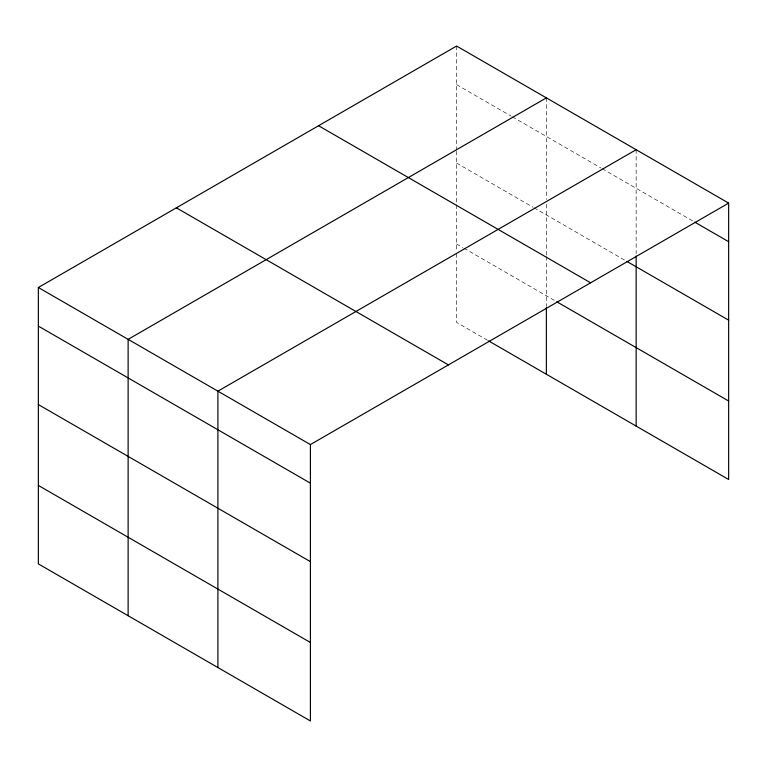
<?xml version="1.0" encoding="UTF-8"?>
<svg xmlns="http://www.w3.org/2000/svg" width="767" height="767" viewBox="0 0 767 767"><rect width="100%" height="100%" fill="white"/><g stroke="black" fill="none" stroke-linecap="round" stroke-linejoin="round"><path stroke-width="0.58" stroke-dasharray="3.83 2.88" d="M456.595 84.629L511.282 116.201M512.318 116.795L601.06 168.04M602.095 168.635L693.704 221.519M456.595 163.093L532.96 207.186M533.985 207.78L625.834 260.809M456.595 243.944L462.779 247.52M463.814 248.115L555.663 301.143M487.553 340.289L456.595 322.418L456.595 252.266M636.15 149.709L636.15 253.685M546.372 97.879L546.372 199.478M546.372 204.233L546.372 255.353M546.372 256.542L546.372 306.484M456.595 46.039L456.595 150.016M456.595 151.204L456.595 251.077"/><path stroke-width="1.15" d="M728.65 203.111L456.595 46.039L38.35 287.51L38.35 563.889L310.405 720.961L310.405 444.582L728.65 203.111L728.65 479.49L488.579 340.884M546.372 97.879L128.127 339.35L128.127 615.719M636.15 149.709L217.905 391.18L217.905 667.549M694.729 222.114L728.65 241.701M626.86 261.403L728.65 320.165M318.573 125.73L590.628 282.802M556.689 301.738L728.65 401.016M176.372 207.828L448.427 364.9M38.35 287.51L310.405 444.582M38.35 326.1L310.405 483.172M38.35 404.564L310.405 561.636M38.35 485.415L310.405 642.487M636.15 256.063L636.15 426.088M546.372 307.672L546.372 374.248"/></g></svg>
